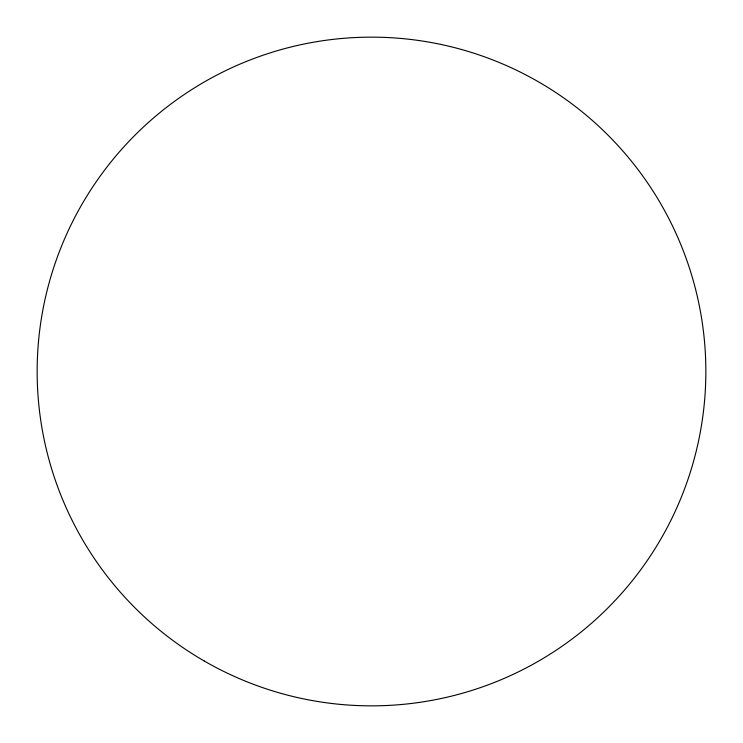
<?xml version="1.0" encoding="UTF-8"?>
<svg xmlns="http://www.w3.org/2000/svg" width="743" height="743" viewBox="0 0 743 743"><rect width="100%" height="100%" fill="white"/><g stroke="black" fill="none" stroke-linecap="round" stroke-linejoin="round"><path stroke-width="1.11" d="M204.325 661.056A334.35 334.35 0 0 0 705.85 371.5A334.35 334.35 0 0 0 204.325 81.944A334.35 334.35 0 0 0 204.325 661.056"/></g></svg>
